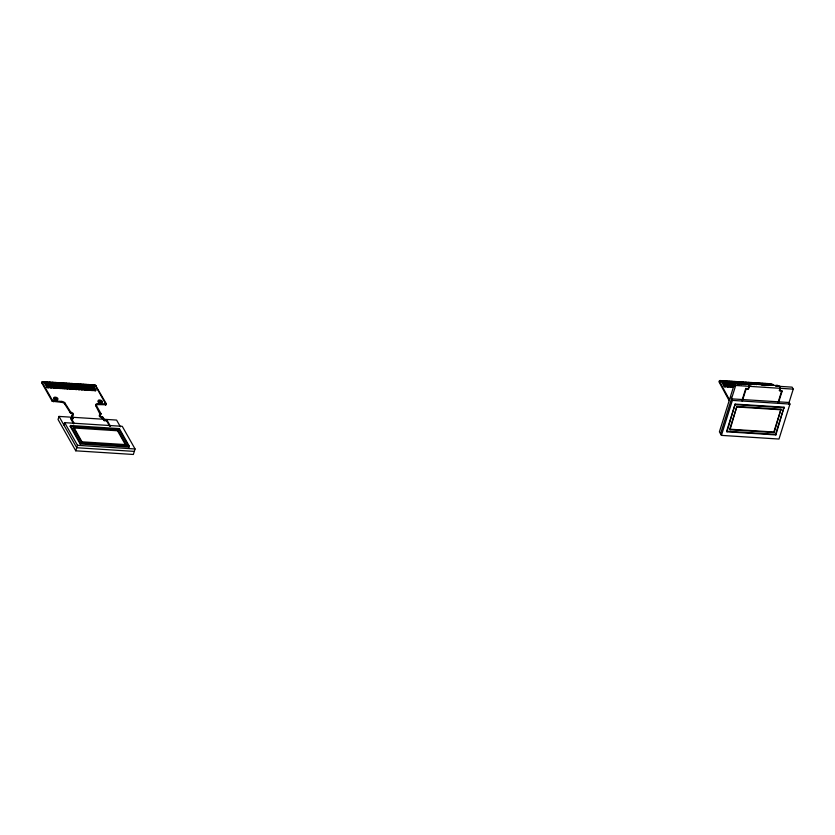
<?xml version="1.0" encoding="UTF-8"?>
<svg xmlns="http://www.w3.org/2000/svg" width="835" height="835" viewBox="0 0 835 835"><rect width="100%" height="100%" fill="white"/><g stroke="black" fill="none" stroke-linecap="round" stroke-linejoin="round"><path stroke-width="1.25" d="M748.504 387.503L748.64 387.064A3.684 1.472 -86.4 0 1 748.745 386.73L748.859 385.707M779.786 390.78L779.973 390.195A3.57 1.43 -86.4 0 0 780.088 389.768A1.451 0.585 -86.4 0 1 780.234 389.308M748.243 388.327L748.358 387.962M779.41 390.373L779.619 389.715M779.462 390.216L779.817 389.047A3.684 1.472 -86.4 0 1 779.932 388.713L780.036 387.69M73.021 418.679L73.292 417.803L70.891 417.646L70.62 418.523L73.021 418.679L71.998 415.83A2.62 1.252 17.4 0 0 73 414.567A2.62 1.252 17.4 0 0 70.516 413.085L64.639 403.879A2.62 1.252 17.4 0 0 61.435 402.303L52.188 401.259L41.802 382.941L42.126 381.668L95.347 384.987L106.41 403.91L97.685 403.702A2.62 1.252 17.4 0 0 96.098 404.975L95.816 405.852L100.388 414.974A2.62 1.252 17.4 0 0 99.386 416.237A2.62 1.252 17.4 0 0 101.87 417.709L104.198 420.663L106.598 420.819L109.615 426.153M41.802 382.941L42.71 381.553M47.136 387.67L47.418 386.793L44.516 381.668L44.234 382.545L47.136 387.67L48.816 387.774L49.098 386.897L46.196 381.772L45.915 382.649L48.816 387.774M50.257 387.868L50.528 386.991L47.626 381.866L47.355 382.743L50.257 387.868L51.937 387.972L52.208 387.096L49.307 381.971L49.035 382.847L51.937 387.972M53.377 388.066L53.649 387.189L50.747 382.065L50.476 382.941L53.377 388.066L55.058 388.171L55.329 387.294L52.428 382.169L52.156 383.046L55.058 388.171M52.114 401.155L52.386 400.278L42.074 382.054M56.498 388.265L56.77 387.388L53.868 382.263L53.597 383.14L56.498 388.265L58.168 388.369L58.45 387.492L55.548 382.367L55.267 383.244L58.168 388.369M53.398 401.792L53.67 400.915L61.706 401.416A2.62 1.252 17.4 0 1 64.911 402.992L70.787 412.208A2.62 1.252 17.4 0 1 73.271 413.68A2.62 1.252 17.4 0 1 72.332 414.943L72.061 415.82M59.609 388.463L59.89 387.576L56.989 382.451L56.707 383.338L59.609 388.463L61.289 388.567L61.571 387.69L58.669 382.566L58.387 383.442L61.289 388.567M62.729 388.661L63.001 387.774L60.099 382.649L59.828 383.536L62.729 388.661L64.41 388.766L64.681 387.889L61.78 382.764L61.508 383.641L64.41 388.766M61.435 402.303L61.706 401.416M65.85 388.859L66.122 387.972L63.22 382.847L62.949 383.735L65.85 388.859L67.531 388.964L67.802 388.087L64.9 382.962L64.629 383.839L67.531 388.964M120.386 426.789L116.587 420.078L59.014 416.414L58.053 419.494L75.776 450.817L133.35 454.47L135.072 448.98L122.244 426.32L64.671 422.656L63.919 425.078M68.971 389.058L69.242 388.171L66.341 383.046L66.069 383.933L68.971 389.058L70.641 389.162L70.923 388.285L68.021 383.161L67.739 384.037L70.641 389.162M64.639 403.879L64.911 402.992M72.081 389.256L72.363 388.369L69.462 383.244L69.18 384.131L72.081 389.256L73.762 389.361L74.044 388.484L71.142 383.359L70.86 384.236L73.762 389.361M75.202 389.454L75.474 388.567L72.572 383.442L72.301 384.33L75.202 389.454L76.883 389.559L77.154 388.682L74.252 383.557L73.981 384.434L76.883 389.559M69.514 412.5L69.796 411.624M70.516 413.085L70.787 412.208M78.323 389.653L78.594 388.766L75.693 383.641L75.421 384.528L78.323 389.653L80.003 389.757L80.275 388.88L77.373 383.756L77.102 384.632L80.003 389.757M71.685 416.321L72.332 414.943M81.444 389.851L81.715 388.964L78.814 383.839L78.542 384.726L81.444 389.851L83.114 389.955L83.396 389.079L80.494 383.954L80.212 384.831L83.114 389.955M70.182 426.382L70.464 425.506L119.374 428.616L129.331 446.214L129.06 447.09L80.139 443.98L70.182 426.382L119.102 429.493L129.06 447.09M84.554 390.049L84.836 389.162L81.934 384.037L81.653 384.925L84.554 390.049L86.235 390.154L86.516 389.277L83.615 384.152L83.333 385.029L86.235 390.154M73.386 427.958L73.668 427.082L117.777 429.889L126.127 444.637L125.855 445.514L81.736 442.707L73.386 427.958L117.505 430.766L125.855 445.514M87.675 390.248L87.946 389.361L85.045 384.236L84.773 385.123L87.675 390.248L89.355 390.352L89.627 389.475L86.725 384.351L86.454 385.227L89.355 390.352M90.796 390.446L91.067 389.559L88.166 384.434L87.894 385.321L90.796 390.446L92.476 390.55L92.748 389.674L89.846 384.549L89.575 385.426L92.476 390.55M42.439 382.43L94.491 385.739L94.762 384.851M93.917 390.644L94.188 389.757L91.286 384.632L91.015 385.519L93.917 390.644L95.587 390.749L95.868 389.872L92.967 384.747L92.685 385.624L95.587 390.749M95.816 405.852A2.62 1.252 17.4 0 1 97.413 404.589L106.139 404.745L95.775 386.365L96.046 385.488M75.776 450.817L77.498 445.316L64.671 422.656M80.139 443.98L80.421 443.103L70.464 425.506M81.736 442.707L82.007 441.83L73.668 427.082M97.413 404.589L97.685 403.702M100.388 414.974L100.993 413.649L96.098 404.975M100.701 414.484L100.993 413.649M105.45 405.1L105.721 404.213M101.943 417.73L102.141 416.832A2.62 1.252 17.4 0 1 99.657 415.36A2.62 1.252 17.4 0 1 100.597 414.108M106.087 404.589L106.358 403.712M102.862 418.304L103.133 417.427L102.225 416.853M104.198 420.663L104.479 419.786L103.133 417.427M106.598 420.819L106.87 419.932L104.479 419.786M117.505 430.766L117.777 429.889M119.102 429.493L119.374 428.616M751.187 384.549L734.56 383.484L719.405 431.82L721.419 435.379L778.992 439.043L789.952 404.067L789.065 402.501L731.502 398.838L732.378 400.403L721.419 435.379M720.532 433.814L735.687 385.478L734.56 383.484M726.627 431.246L735.144 404.088L784.055 407.198L775.872 434.92L726.951 431.81L726.627 431.246L775.548 434.346L775.872 434.92M726.951 431.81L735.144 404.088M729.717 429.2L736.856 406.436L780.965 409.244L774.16 432.572L730.041 429.764L729.717 429.2L773.836 431.998L774.16 432.572M730.041 429.764L736.856 406.436M741.95 400.612L745.728 388.567M745.926 389.507L745.791 388.369L748.504 389.089L746.114 388.933L742.273 401.186M777.928 402.898L781.706 390.853M781.936 391.698L781.769 390.655L779.368 390.498L782.092 391.218L778.251 403.472M773.836 431.998L780.965 409.244M775.548 434.346L784.055 407.198M788.584 404.015L793.25 389.141L792.123 387.148L779.326 386.334M724.331 386.782L724.603 385.916L721.753 380.645L721.471 381.511L724.331 386.782L726.001 386.887L726.283 386.02L723.434 380.75L723.152 381.626L726.001 386.887M727.442 386.981L727.723 386.104L724.874 380.844L724.592 381.71L727.442 386.981L729.122 387.085L729.404 386.219L726.544 380.948L726.262 381.825L729.122 387.085M730.562 387.179L730.844 386.302L727.984 381.042L727.702 381.908L730.562 387.179L732.243 387.283L732.525 386.417L729.665 381.146L729.383 382.023L732.243 387.283M733.788 387.043L731.105 381.24L730.823 382.106L733.506 387.043M773.001 385.352L773.283 384.486L773.628 385.123M748.786 388.212L748.776 388.244A3.57 1.43 -86.4 0 0 748.911 387.784A1.524 0.616 -86.4 0 1 749.047 387.315M748.932 384.58L749.225 383.724M778.752 386.48L779.034 385.624M748.546 385.123L748.838 384.288M779.765 387.002L780.015 386.271M777.542 386.052A2.317 1.816 -29.5 0 0 777.834 385.603L749.673 383.787A2.317 1.816 -29.5 0 0 749.684 384.288M749.767 384.559L751.49 384.674M761.812 385.321L765.246 385.54M775.579 386.198L777.291 386.313M735.687 385.478L793.25 389.141M724.603 385.916L726.283 386.02M727.723 386.104L729.404 386.219M730.844 386.302L732.525 386.417M732.378 400.403L789.952 404.067M735.468 404.651L784.378 407.762M737.169 407.01L781.289 409.808M47.418 386.793L49.098 386.897M50.528 386.991L52.208 387.096M53.649 387.189L55.329 387.294M56.77 387.388L58.45 387.492M59.89 387.576L61.571 387.69M63.001 387.774L64.681 387.889M66.122 387.972L67.802 388.087M69.242 388.171L70.923 388.285M72.363 388.369L74.044 388.484M75.474 388.567L77.154 388.682M78.594 388.766L80.275 388.88M81.715 388.964L83.396 389.079M84.836 389.162L86.516 389.277M87.946 389.361L89.627 389.475M91.067 389.559L92.748 389.674M94.188 389.757L95.868 389.872M82.007 441.83L126.127 444.637M80.421 443.103L129.331 446.214M77.498 445.316L135.072 448.98M134.31 451.391L76.747 447.737L59.014 416.414M94.491 385.739L95.775 386.365M53.586 400.904L52.428 400.33M106.87 419.932L110.502 426.341M71.956 415.444L73.292 417.803M70.891 417.646L74.221 423.522M70.62 418.523L73.637 423.867M771.091 385.373L770.204 383.724L770.277 385.248M769.421 385.269L768.524 383.62L768.774 385.478M768.158 385.499L767.083 383.526L767.344 385.384M765.946 384.403L765.403 383.422L765.298 384.622M766.123 384.737L766.478 385.394M764.683 384.643L763.962 383.328L763.868 384.528M763.002 384.538L762.292 383.223L762.188 384.424M761.562 384.444L760.852 383.129L760.925 384.653M760.059 384.674L759.172 383.025L759.245 384.549M758.618 384.58L757.731 382.931L757.804 384.455M756.948 384.476L756.051 382.827L756.301 384.685M755.508 384.382L754.61 382.733L754.871 384.591M754.005 384.601L752.93 382.628L753.191 384.486M752.032 383.526L751.49 382.534L751.396 383.735M750.529 383.745L749.82 382.43L750.247 384.611M749.621 384.643L748.379 382.336L748.807 384.528M747.951 384.538L746.699 382.232L747.127 384.413M746.511 384.444L745.258 382.138L745.864 384.653M745.008 384.664L743.578 382.033L744.194 384.549M743.567 384.57L742.138 381.939L742.753 384.455M741.887 384.465L740.457 381.835L741.25 384.674M740.447 384.371L739.017 381.741L739.81 384.591M738.944 384.601L737.347 381.637L738.13 384.476M737.514 384.507L735.906 381.543L736.334 383.735M735.478 383.745L734.226 381.438L733.944 382.305L735.197 384.611M734.57 384.643L732.786 381.344L732.504 382.221L734.466 385.833M749.11 384.601A3.664 1.461 -86.4 0 1 749.131 386.855M780.297 386.574A3.695 1.482 -86.4 0 1 780.318 388.755M749.621 384.831A2.62 2.035 -29 0 1 749.517 385.352M730.761 397.867A2.098 1.033 17.9 0 1 731.063 397.596A2.098 1.033 17.9 0 1 731.042 396.99M776.571 385.373A2.067 1.336 60.6 0 1 777.771 385.561M719.311 381.052L719.029 381.929L729.185 400.643L729.466 399.777L719.311 381.052M719.947 380.53L719.666 381.397L771.717 384.705L771.999 383.839L719.947 380.53M54.358 399.694A2.098 1.002 17.4 0 0 57.625 399.819A2.098 1.002 17.4 0 0 54.891 398.044A2.098 1.002 17.4 0 0 54.358 399.694M54.63 398.817A2.098 1.002 17.4 0 0 57.897 398.942A2.098 1.002 17.4 0 0 55.162 397.168A2.098 1.002 17.4 0 0 54.63 398.817M98.728 402.512A2.098 1.002 17.4 0 0 101.995 402.637A2.098 1.002 17.4 0 0 99.261 400.863A2.098 1.002 17.4 0 0 98.728 402.512M99.01 401.635A2.098 1.002 17.4 0 0 102.277 401.76A2.098 1.002 17.4 0 0 99.542 399.986A2.098 1.002 17.4 0 0 99.01 401.635"/></g></svg>
